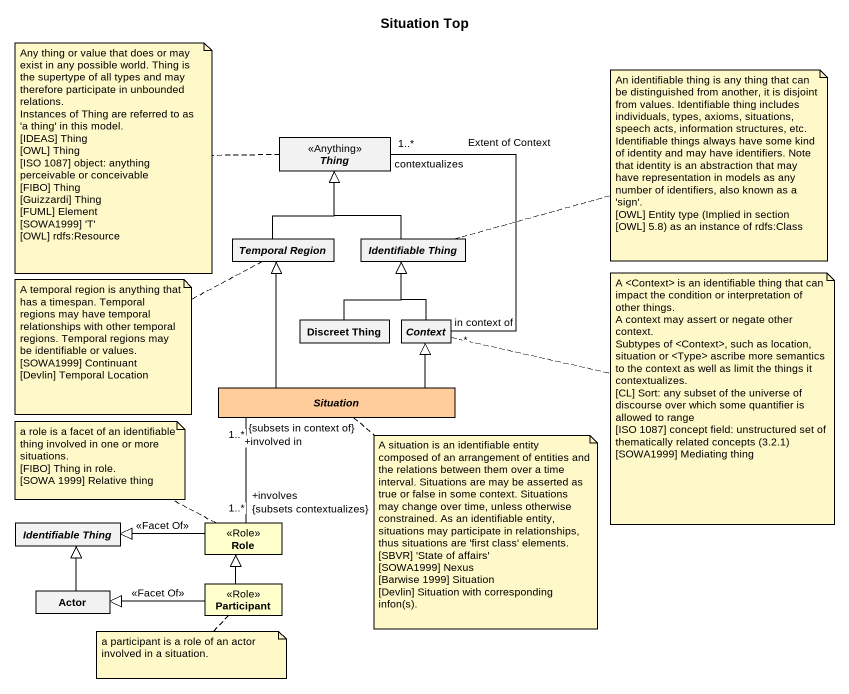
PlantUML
@startuml
title Situation Top
hide circle
hide empty members
abstract class Thing <<Anything>>
abstract class "Temporal Region" as Temporal_Region
abstract class "Identifiable Thing" as Identifiable_Thing
class "Discreet Thing" as Discreet_Thing
abstract class Context
abstract class Situation #FFCC9B
abstract class "Identifiable Thing" as Identifiable_Thing_2
class Role <<Role>> #FFFFCC
class "Actor" as Actor_
class "Participant" as Participant_ <<Role>> #FFFFCC
Temporal_Region -up-|> Thing
Identifiable_Thing -up-|> Thing
Discreet_Thing -up-|> Identifiable_Thing
Context "in context of\n*" -up- "contextualizes\n1..*" Thing : Extent of Context
Context -up-|> Identifiable_Thing
Situation -up-|> Temporal_Region
Situation -up-|> Context
Situation "+involved in\n1..*\n{subsets in context of}" -- "+involves\n1..*\n{subsets contextualizes}" Role
Role -left-|> Identifiable_Thing_2 : <<Facet Of>>
Actor_ -up-|> Identifiable_Thing_2
Participant_ -up-|> Role
Participant_ -left-|> Actor_ : <<Facet Of>>
note left of Thing
  Any thing or value that does or may exist in any possible world. Thing is the supertype of all types and may therefore participate in unbounded relations.
  Instances of Thing are referred to as 'a thing' in this model.
  [IDEAS] Thing
  [OWL] Thing
  [ISO 1087] object: anything perceivable or conceivable
  [FIBO] Thing
  [Guizzardi] Thing
  [FUML] Element
  [SOWA1999] 'T'
  [OWL] rdfs:Resource
end note
note right of Identifiable_Thing
  An identifiable thing is any thing that can be distinguished from another, it is disjoint from values. Identifiable thing includes individuals, types, axioms, situations, speech acts, information structures, etc.
  Identifiable things always have some kind of identity and may have identifiers. Note that identity is an abstraction that may have representation in models as any number of identifiers, also known as a 'sign'.
  [OWL] Entity type (Implied in section [OWL] 5.8) as an instance of rdfs:Class
end note
note left of Temporal_Region
  A temporal region is anything that has a timespan. Temporal regions may have temporal relationships with other temporal regions. Temporal regions may be identifiable or values.
  [SOWA1999] Continuant
  [Devlin] Temporal Location
end note
note right of Context
  A <Context> is an identifiable thing that can impact the condition or interpretation of other things.
  A context may assert or negate other context.
  Subtypes of <Context>, such as location, situation or <Type> ascribe more semantics to the context as well as limit the things it contextualizes.
  [CL] Sort: any subset of the universe of discourse over which some quantifier is allowed to range
  [ISO 1087] concept field: unstructured set of thematically related concepts (3.2.1)
  [SOWA1999] Mediating thing
end note
note left of Role
  a role is a facet of an identifiable thing involved in one or more situations.
  [FIBO] Thing in role.
  [SOWA 1999] Relative thing
end note
note bottom of Situation
  A situation is an identifiable entity composed of an arrangement of entities and the relations between them over a time interval. Situations are may be asserted as true or false in some context. Situations may change over time, unless otherwise constrained. As an identifiable entity, situations may participate in relationships, thus situations are 'first class' elements.
  [SBVR] 'State of affairs'
  [SOWA1999] Nexus
  [Barwise 1999] Situation
  [Devlin] Situation with corresponding infon(s).
end note
note bottom of Participant_ : a participant is a role of an actor involved in a situation.
@enduml
